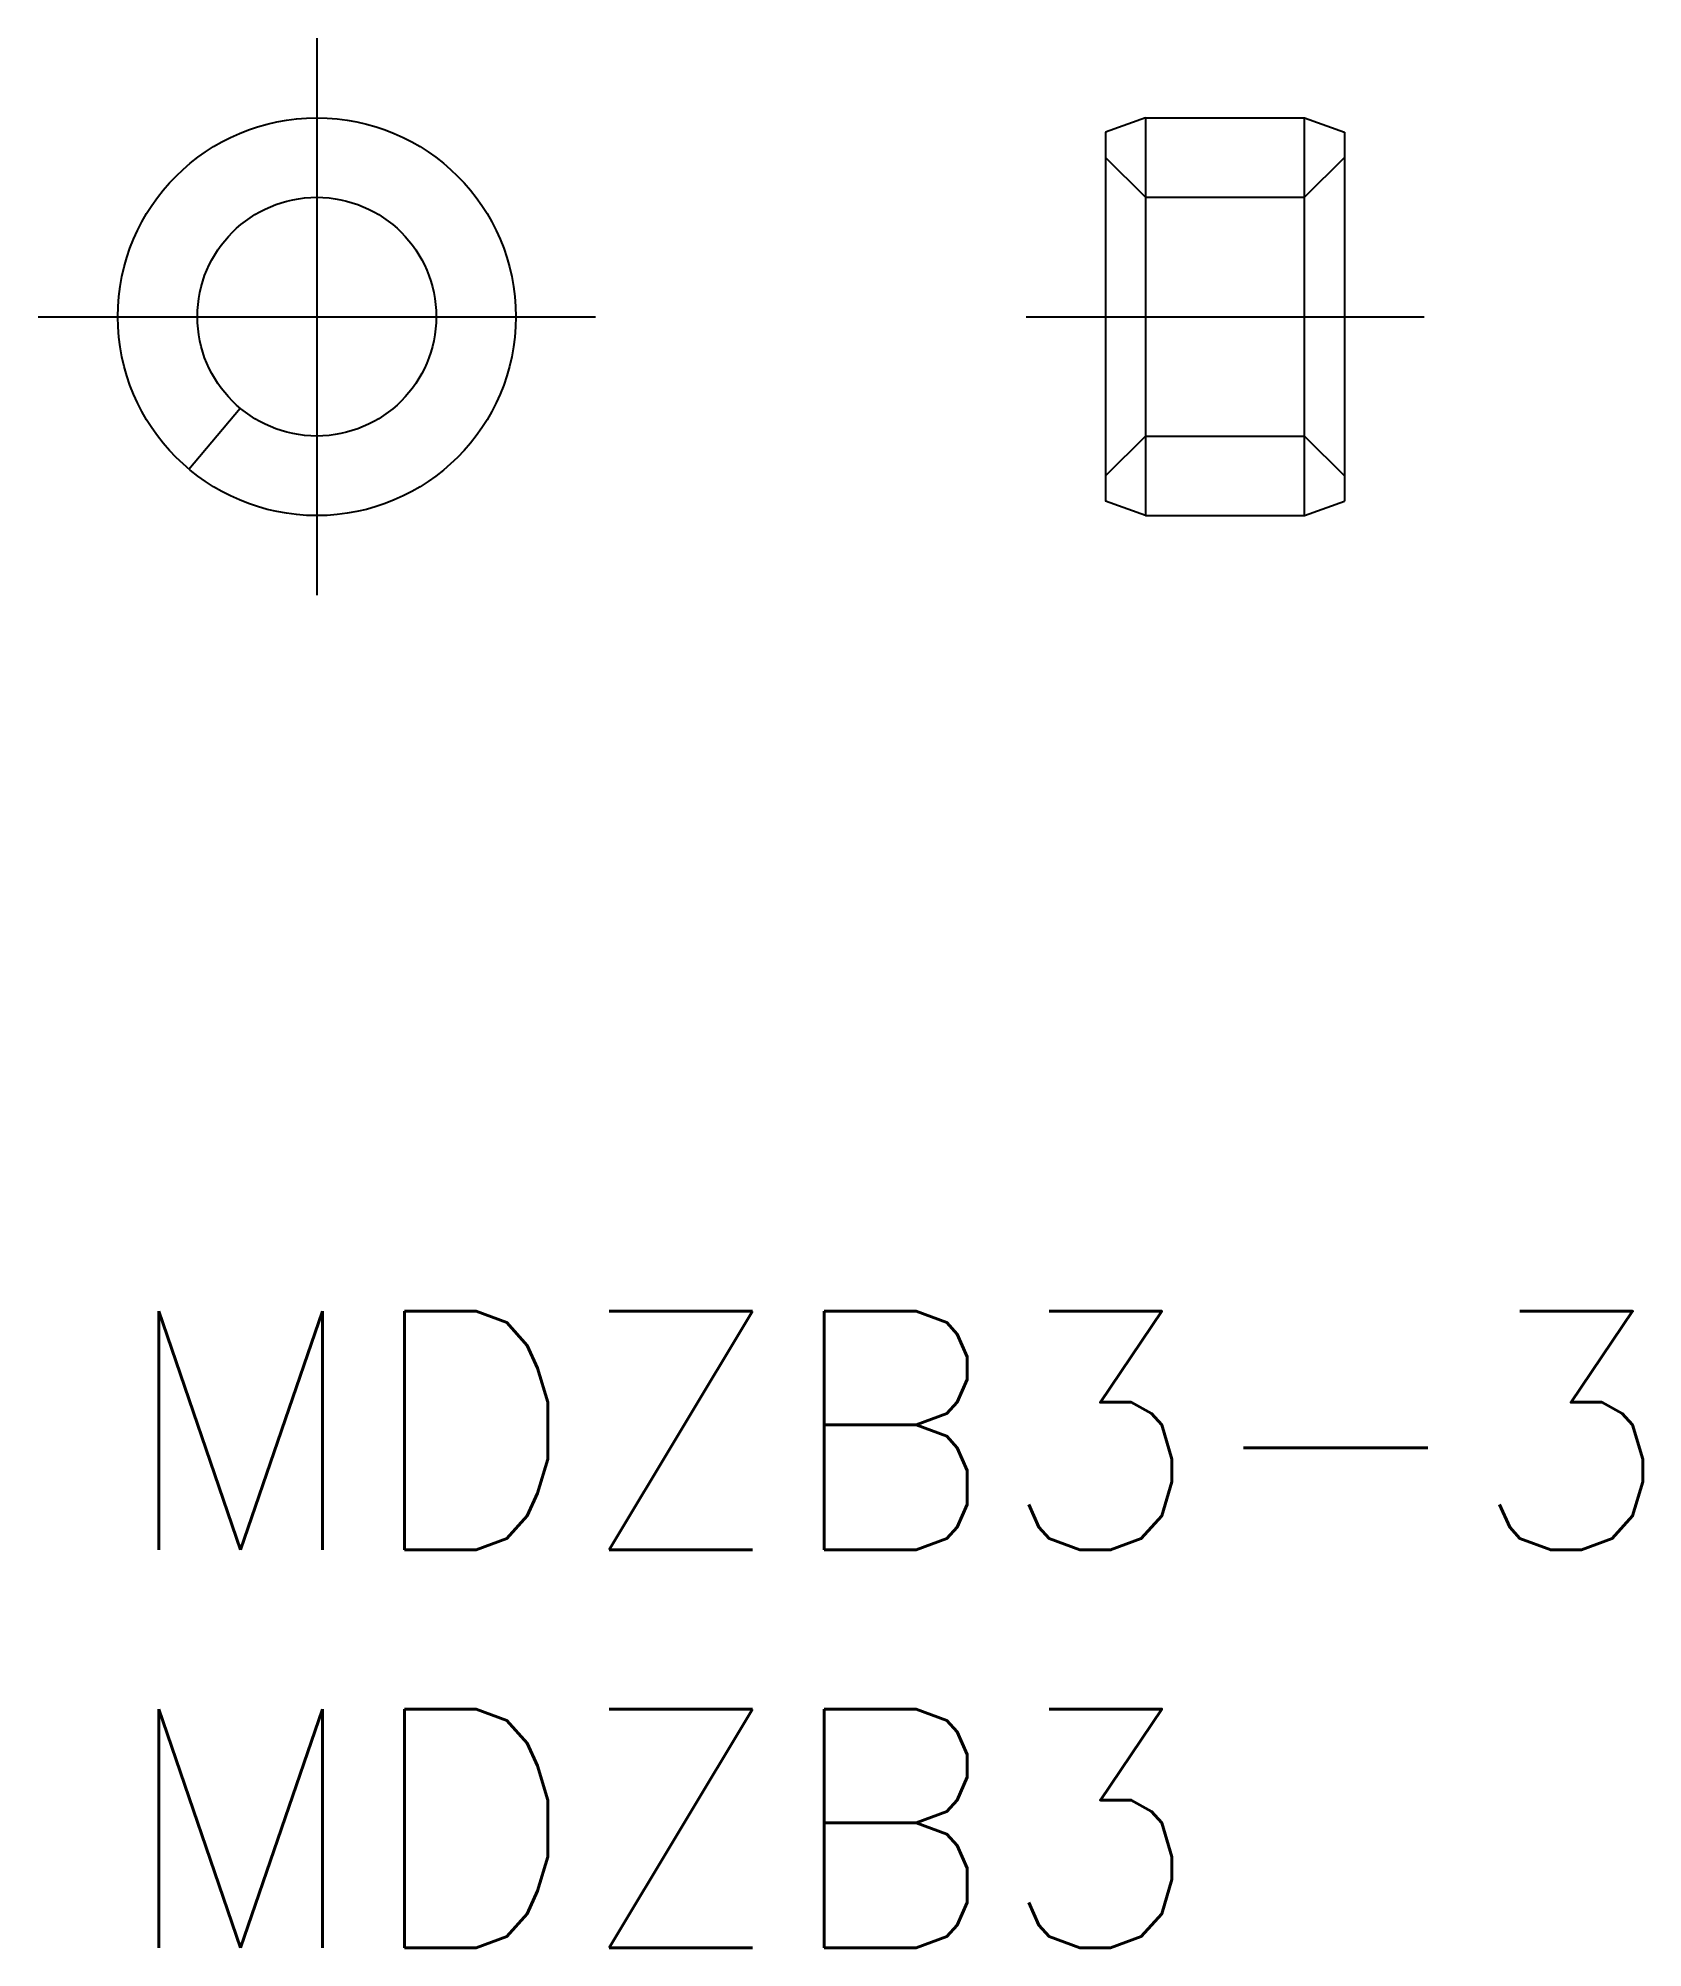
# Model space of a CAD drawing. Extents: x -1 to 19.2, y -8 to 16.
import ezdxf

# ---------------------------------------------------------------- set-up
doc = ezdxf.new("R2010")
doc.units = 0
doc.header["$LTSCALE"] = 0.5
doc.linetypes.add('CENTER', pattern=[50.8, 31.75, -6.35, 6.35, -6.35])
doc.linetypes.add('DASHED', pattern=[19.05, 12.7, -6.35])
for name, color, linetype in [('MSM_CENTER', 1, 'CENTER'), ('MSM_CONTINUOUS', 7, 'CONTINUOUS'), ('MSM_DASHED', 4, 'DASHED'), ('MSM_PART_NUMBER', 7, 'CONTINUOUS')]:
    doc.layers.add(name, color=color, linetype=linetype)
doc.styles.get("Standard").update_dxf_attribs({"font": 'txt.shx', "height": 1, "bigfont": 'bigfont.shx'})

# ---------------------------------------------------------------- blocks, each defined once
blk = doc.blocks.new('*U4')
at = {"layer": 'MSM_PART_NUMBER'}
blk.add_text('MDZB3-3', height=3, dxfattribs=at).set_placement((0, -3))
blk = doc.blocks.new('*U5')
at = {"layer": 'MSM_PART_NUMBER'}
blk.add_text('MDZB3', height=3, dxfattribs=at).set_placement((0, -8))

msp = doc.modelspace()

# ---------------------------------------------------------------- linework, layer by layer
at = {"layer": 'MSM_CENTER'}
for p, q in [((2.5, 16), (2.5, 9)), ((-1, 12.5), (6, 12.5)), ((11.409, 12.5), (16.409, 12.5))]:
    msp.add_line(p, q, dxfattribs=at)
at = {"layer": 'MSM_CONTINUOUS'}
for p, q in [((12.909, 15), (12.409, 14.818)), ((12.909, 15), (14.909, 15)), ((12.909, 15), (12.909, 10)), ((14.909, 15), (15.409, 14.818)), ((14.909, 10), (14.909, 15)), ((12.409, 14.818), (12.409, 10.182)), ((15.409, 14.818), (15.409, 10.182)), ((0.893, 10.585), (1.536, 11.351)), ((12.909, 10), (12.409, 10.182)), ((14.909, 10), (15.409, 10.182)), ((12.909, 10), (14.909, 10))]:
    msp.add_line(p, q, dxfattribs=at)
for radius in [2.5, 1.5]:
    msp.add_circle((2.5, 12.5), radius, dxfattribs=at)
at = {"layer": 'MSM_DASHED'}
for p, q in [((12.909, 14), (12.409, 14.5)), ((14.909, 14), (15.409, 14.5)), ((12.909, 14), (14.909, 14)), ((12.909, 11), (12.409, 10.5)), ((12.909, 11), (14.909, 11)), ((14.909, 11), (15.409, 10.5))]:
    msp.add_line(p, q, dxfattribs=at)

# ---------------------------------------------------------------- block references
at = {"layer": 'MSM_CONTINUOUS'}
for name in ['*U4', '*U5']:
    msp.add_blockref(name, (0, 0), dxfattribs=at)

doc.saveas('drawing.dxf')
